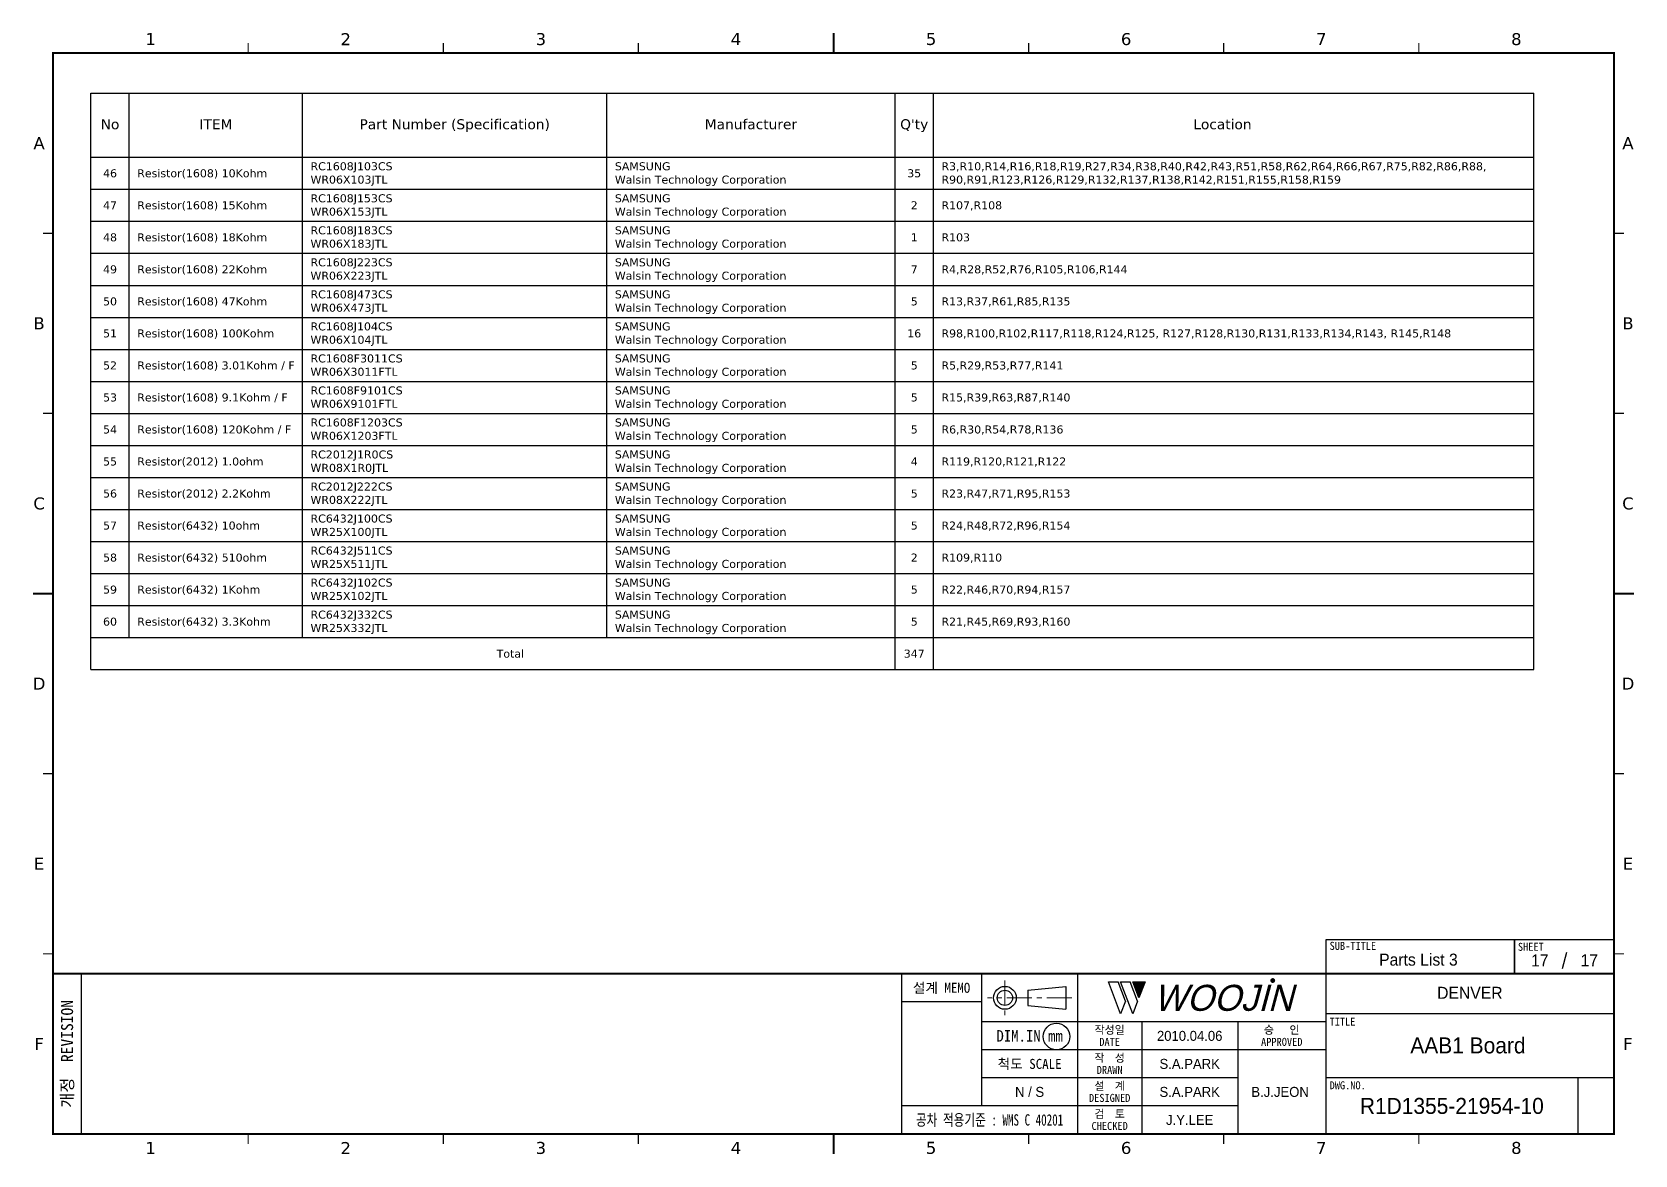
# Model space of a CAD drawing. Extents: x -695 to 953, y -753 to 181.
# Drawn here: x 24.3 to 424.8, y -753.5 to -473 of the extents above; entities that cross this region are included whole.
import ezdxf
from ezdxf.enums import TextEntityAlignment as Align

# ---------------------------------------------------------------- set-up
doc = ezdxf.new("R2010")
doc.units = 0
doc.header["$LTSCALE"] = 5
doc.header["$MEASUREMENT"] = 0
doc.linetypes.add('CENTER', pattern=[2, 1.25, -0.25, 0.25, -0.25])
doc.layers.get('0').update_dxf_attribs({"linetype": 'CONTINUOUS', "lineweight": 25})
doc.layers.add('2', color=2, linetype='CENTER', lineweight=13)
doc.layers.add('4', color=4, linetype='CONTINUOUS', lineweight=18)
for name, color, linetype in [('SHEET', 3, 'CONTINUOUS'), ('문자', 4, 'CONTINUOUS'), ('테두리', 3, 'CONTINUOUS')]:
    doc.layers.add(name, color=color, linetype=linetype)
doc.styles.add('MARK', font='ARLRDBD.TTF')
doc.styles.get("Standard").update_dxf_attribs({"font": 'verdana.ttf'})
doc.styles.add('굴림', font='')
doc.styles.add('굴림체', font='')
doc.styles.get('굴림').set_extended_font_data('Gulim')
doc.styles.get('굴림체').set_extended_font_data('GulimChe')

# ---------------------------------------------------------------- blocks, each defined once
blk = doc.blocks.new('B')
at = {"layer": '문자'}
blk.add_hatch(color=256, dxfattribs=at).paths.add_polyline_path([(13.79, 10), (15.31, 6), (16.84, 10)])
at = {"color": 4, "const_width": 0.6}
blk.add_lwpolyline([(48.46, 10.32, 1), (49.06, 10.32, 1)], format="xyb", close=True, dxfattribs=at)
at = {"layer": '문자'}
for p, q in [((10.73, 2), (7.68, 10)), ((7.68, 10), (10.09, 10)), ((11.94, 5.16), (10.09, 10)), ((10.73, 10), (13.15, 10)), ((13.79, 2), (10.73, 10)), ((14.99, 5.16), (13.15, 10)), ((13.79, 10), (16.84, 10)), ((15.31, 6), (13.79, 10)), ((16.84, 10), (15.31, 6)), ((11.94, 5.16), (10.73, 2)), ((14.99, 5.16), (13.79, 2))]:
    blk.add_line(p, q, dxfattribs=at)
at = {"layer": '문자', "style": 'MARK', "oblique": 15}
blk.add_text('WOOJIN', height=6.5, dxfattribs=at).set_placement((36.4, 6), align=Align.MIDDLE_CENTER)
blk = doc.blocks.new('C')
blk.add_line((15, 285), (15, 285))
at = {"layer": '2'}
for p, q in [((252.83, 53.35), (252.83, 44.65)), ((269.53, 49), (248.48, 49))]:
    blk.add_line(p, q, dxfattribs=at)
at = {"layer": 'SHEET'}
for p, q in [((393.14, 60.3), (392.07, 56.28)), ((22, 55), (22, 15)), ((227, 55), (227, 15)), ((247, 55), (247, 22)), ((271, 55), (271, 15)), ((271, 55), (271, 15)), ((333, 55), (333, 15)), ((247, 48), (227, 48)), ((405, 45), (333, 45)), ((333, 43), (247, 43)), ((287, 43), (287, 15)), ((311, 43), (311, 15)), ((333, 36), (247, 36)), ((311, 29), (247, 29)), ((405, 29), (333, 29)), ((396, 29), (396, 15)), ((311, 22), (227, 22))]:
    blk.add_line(p, q, dxfattribs=at)
at = {"layer": 'SHEET', "color": 4}
for p, q in [((258.53, 50.9), (268.03, 51.85)), ((258.53, 50.9), (258.53, 47.1)), ((268.03, 51.85), (268.03, 46.15)), ((258.53, 47.1), (268.03, 46.15))]:
    blk.add_line(p, q, dxfattribs=at)
at = {"layer": 'SHEET'}
for points in [[(333, 55), (380.19, 55), (380.19, 63.49), (333, 63.49)], [(380.19, 55), (405, 55), (405, 63.49), (380.19, 63.49)]]:
    blk.add_lwpolyline(points, close=True, dxfattribs=at)
at = {"layer": 'SHEET', "color": 4}
for radius in [2.85, 1.9]:
    blk.add_circle((252.83, 49), radius, dxfattribs=at)
at = {"layer": 'SHEET'}
blk.add_circle((265.7, 39.32), 3.32, dxfattribs=at)
at = {"layer": '테두리'}
blk.add_line((405, 285), (405, 15), dxfattribs=at)
for points, const_width in [([(210, 290), (210, 285)], 0.5), ([(15, 285), (15, 15), (405, 15), (405, 285), (15, 285)], 0.5), ([(63.75, 287.5), (63.75, 285)], 0.3), ([(112.5, 287.5), (112.5, 285)], 0.3), ([(161.25, 287.5), (161.25, 285)], 0.3), ([(258.75, 287.5), (258.75, 285)], 0.3), ([(307.5, 287.5), (307.5, 285)], 0.3), ([(356.25, 287.5), (356.25, 285)], 0.3), ([(12.5, 240), (15, 240)], 0.3), ([(407.5, 240), (405, 240)], 0.3), ([(12.5, 195), (15, 195)], 0.3), ([(407.5, 195), (405, 195)], 0.3), ([(10, 150), (15, 150)], 0.5), ([(410, 150), (405, 150)], 0.5), ([(12.5, 105), (15, 105)], 0.3), ([(407.5, 105), (405, 105)], 0.3), ([(12.5, 60), (15, 60)], 0.3), ([(407.5, 60), (405, 60)], 0.3), ([(15, 55), (405, 55)], 0.5), ([(63.75, 12.5), (63.75, 15)], 0.3), ([(112.5, 12.5), (112.5, 15)], 0.3), ([(161.25, 12.5), (161.25, 15)], 0.3), ([(210, 10), (210, 15)], 0.5), ([(258.75, 12.5), (258.75, 15)], 0.3), ([(307.5, 12.5), (307.5, 15)], 0.3), ([(356.25, 12.5), (356.25, 15)], 0.3)]:
    blk.add_lwpolyline(points, dxfattribs=dict(at, const_width=const_width))
blk.add_blockref('B', (271, 43))
at = {"layer": '문자'}
for s, p in [('1', (39.38, 288.5)), ('2', (88.12, 288.5)), ('3', (136.88, 288.5)), ('4', (185.62, 288.5)), ('5', (234.38, 288.5)), ('6', (283.12, 288.5)), ('7', (331.88, 288.5)), ('8', (380.62, 288.5)), ('A', (11.5, 262.5)), ('A', (408.5, 262.5)), ('B', (11.5, 217.5)), ('B', (408.5, 217.5)), ('C', (11.5, 172.5)), ('C', (408.5, 172.5)), ('D', (11.5, 127.5)), ('D', (408.5, 127.5)), ('E', (11.5, 82.5)), ('E', (408.5, 82.5)), ('F', (11.5, 37.5)), ('F', (408.5, 37.5)), ('1', (39.38, 11.5)), ('2', (88.12, 11.5)), ('3', (136.88, 11.5)), ('4', (185.62, 11.5)), ('5', (234.38, 11.5)), ('6', (283.12, 11.5)), ('7', (331.88, 11.5)), ('8', (380.62, 11.5))]:
    blk.add_text(s, height=3, dxfattribs=at).set_placement(p, align=Align.MIDDLE)
at = {"layer": '문자', "style": '굴림체'}
for s, height, p in [('SUB-TITLE', 2, (339.77, 61.98)), ('SHEET', 2, (384.24, 61.74)), ('설계 MEMO', 2.5, (237, 51.5)), ('DIM.IN mm', 2.85, (259, 39.5)), ('작성일', 2, (279, 41)), ('승   인', 2, (322, 41)), ('DATE', 2, (279, 38)), ('APPROVED', 2, (322, 38)), ('척도 SCALE', 2.5, (259, 32.5)), ('작  성', 2, (279, 34)), ('설  계', 2, (279, 27)), ('DRAWN', 2, (279, 31)), ('DESIGNED', 2, (279, 24)), ('검  토', 2, (279, 20)), ('CHECKED', 2, (279, 17))]:
    blk.add_text(s, height=height, dxfattribs=at).set_placement(p, align=Align.MIDDLE_CENTER)
blk.add_text('개정  REVISION', height=3, rotation=90, dxfattribs=at).set_placement((18.5, 35), align=Align.MIDDLE_CENTER)
for s, p in [('TITLE', (333.95, 42.05)), ('DWG.NO.', (333.95, 26.15))]:
    blk.add_text(s, height=2, dxfattribs=at).set_placement(p)
at = {"layer": '문자', "style": '굴림체', "width": 0.75}
blk.add_text('공차 적용기준 : WMS C 40201', height=2.85, dxfattribs=at).set_placement((249, 18.5), align=Align.MIDDLE_CENTER)

msp = doc.modelspace()

# ---------------------------------------------------------------- linework, layer by layer
for p, q in [((39, -488.27), (399.54, -488.27)), ((39, -632.27), (39, -488.27)), ((48.6, -624.27), (48.6, -488.27)), ((91.89, -624.27), (91.89, -488.27)), ((167.94, -624.27), (167.94, -488.27)), ((239.94, -632.27), (239.94, -488.27)), ((249.54, -632.27), (249.54, -488.27)), ((399.54, -632.27), (399.54, -488.27)), ((39, -504.27), (399.54, -504.27)), ((39, -512.27), (399.54, -512.27)), ((39, -520.27), (399.54, -520.27)), ((39, -528.27), (399.54, -528.27)), ((39, -536.27), (399.54, -536.27)), ((39, -544.27), (399.54, -544.27)), ((39, -552.27), (399.54, -552.27)), ((39, -560.27), (399.54, -560.27)), ((39, -568.27), (399.54, -568.27)), ((39, -576.27), (399.54, -576.27)), ((39, -584.27), (399.54, -584.27)), ((39, -592.27), (399.54, -592.27)), ((39, -600.27), (399.54, -600.27)), ((39, -608.27), (399.54, -608.27)), ((39, -616.27), (399.54, -616.27)), ((39, -624.27), (399.54, -624.27)), ((39, -632.27), (399.54, -632.27))]:
    msp.add_line(p, q)

# ---------------------------------------------------------------- block references
msp.add_blockref('C', (14.57, -763.25))

# ---------------------------------------------------------------- texts
for s, height, p in [('No', 2.5, (43.8, -497.27)), ('ITEM', 2.5, (70.25, -497.27)), ('Part Number^J(Specification)', 2.5, (129.92, -497.27)), ('Manufacturer', 2.5, (203.94, -497.27)), ("Q'ty", 2.5, (244.74, -497.27)), ('Location', 2.5, (321.75, -497.27)), ('46', 2, (43.8, -509.27)), ('35', 2, (244.74, -509.27)), ('47', 2, (43.8, -517.27)), ('2', 2, (244.74, -517.27)), ('48', 2, (43.8, -525.27)), ('1', 2, (244.74, -525.27)), ('49', 2, (43.8, -533.27)), ('7', 2, (244.74, -533.27)), ('50', 2, (43.8, -541.27)), ('5', 2, (244.74, -541.27)), ('51', 2, (43.8, -549.27)), ('16', 2, (244.74, -549.27)), ('52', 2, (43.8, -557.27)), ('5', 2, (244.74, -557.27)), ('53', 2, (43.8, -565.27)), ('5', 2, (244.74, -565.27)), ('54', 2, (43.8, -573.27)), ('5', 2, (244.74, -573.27)), ('55', 2, (43.8, -581.27)), ('4', 2, (244.74, -581.27)), ('56', 2, (43.8, -589.27)), ('5', 2, (244.74, -589.27)), ('57', 2, (43.8, -597.27)), ('5', 2, (244.74, -597.27)), ('58', 2, (43.8, -605.27)), ('2', 2, (244.74, -605.27)), ('59', 2, (43.8, -613.27)), ('5', 2, (244.74, -613.27)), ('60', 2, (43.8, -621.27)), ('5', 2, (244.74, -621.27)), ('Total ', 2, (144.27, -629.27)), ('347', 2, (244.74, -629.27))]:
    msp.add_text(s, height=height).set_placement(p, align=Align.CENTER)
for s, p in [('Resistor(1608)^J10Kohm', (50.6, -509.27)), ('Resistor(1608)^J15Kohm', (50.6, -517.27)), ('R107,R108', (251.54, -517.27)), ('Resistor(1608)^J18Kohm', (50.6, -525.27)), ('R103', (251.54, -525.27)), ('Resistor(1608)^J22Kohm', (50.6, -533.27)), ('R4,R28,R52,R76,R105,R106,R144', (251.54, -533.27)), ('Resistor(1608)^J47Kohm', (50.6, -541.27)), ('R13,R37,R61,R85,R135', (251.54, -541.27)), ('Resistor(1608)^J100Kohm', (50.6, -549.27)), ('R98,R100,R102,R117,R118,R124,R125,^JR127,R128,R130,R131,R133,R134,R143,^JR145,R148', (251.54, -549.27)), ('Resistor(1608)^J3.01Kohm / F', (50.6, -557.27)), ('R5,R29,R53,R77,R141', (251.54, -557.27)), ('Resistor(1608)^J9.1Kohm / F', (50.6, -565.27)), ('R15,R39,R63,R87,R140', (251.54, -565.27)), ('Resistor(1608)^J120Kohm / F', (50.6, -573.27)), ('R6,R30,R54,R78,R136', (251.54, -573.27)), ('Resistor(2012)^J1.0ohm', (50.6, -581.27)), ('R119,R120,R121,R122', (251.54, -581.27)), ('Resistor(2012)^J2.2Kohm', (50.6, -589.27)), ('R23,R47,R71,R95,R153', (251.54, -589.27)), ('Resistor(6432)^J10ohm', (50.6, -597.27)), ('R24,R48,R72,R96,R154', (251.54, -597.27)), ('Resistor(6432)^J510ohm', (50.6, -605.27)), ('R109,R110', (251.54, -605.27)), ('Resistor(6432)^J1Kohm', (50.6, -613.27)), ('R22,R46,R70,R94,R157', (251.54, -613.27)), ('Resistor(6432)^J3.3Kohm', (50.6, -621.27)), ('R21,R45,R69,R93,R160', (251.54, -621.27))]:
    msp.add_text(s, height=2).set_placement(p)
at = {"color": 4, "style": '굴림'}
for s, p in [('2010.04.06', (313.57, -723.75)), ('S.A.PARK', (313.57, -730.75)), ('S.A.PARK', (313.57, -737.75)), ('B.J.JEON', (336.16, -737.75)), ('J.Y.LEE', (313.57, -744.75))]:
    msp.add_text(s, height=2.5, dxfattribs=at).set_placement(p, align=Align.MIDDLE_CENTER)
at = {"char_height": 2, "attachment_point": 1}
for s, insert, width in [('RC1608J103CS^JWR06X103JTL', (93.89, -505.52), 43.5299), ('SAMSUNG^JWalsin Technology Corporation', (169.94, -505.52), 59.4856), ('R3,R10,R14,R16,R18,R19,R27,R34,R38,R40,R42,R43,R51,R58,R62,R64,R66,R67,R75,R82,R86,R88,\\PR90,R91,R123,R126,R129,R132,R137,R138,R142,R151,R155,R158,R159', (251.54, -505.52), 243.3539), ('RC1608J153CS^JWR06X153JTL', (93.89, -513.52), 43.5299), ('SAMSUNG^JWalsin Technology Corporation', (169.94, -513.52), 59.4856), ('RC1608J183CS^JWR06X183JTL', (93.89, -521.52), 43.5299), ('SAMSUNG^JWalsin Technology Corporation', (169.94, -521.52), 59.4856), ('RC1608J223CS^JWR06X223JTL', (93.89, -529.52), 43.5299), ('SAMSUNG^JWalsin Technology Corporation', (169.94, -529.52), 59.4856), ('RC1608J473CS^JWR06X473JTL', (93.89, -537.52), 43.5299), ('SAMSUNG^JWalsin Technology Corporation', (169.94, -537.52), 59.4856), ('RC1608J104CS^JWR06X104JTL', (93.89, -545.52), 43.5299), ('SAMSUNG^JWalsin Technology Corporation', (169.94, -545.52), 59.4856), ('RC1608F3011CS^JWR06X3011FTL', (93.89, -553.52), 47.6884), ('SAMSUNG^JWalsin Technology Corporation', (169.94, -553.52), 59.4856), ('RC1608F9101CS^JWR06X9101FTL', (93.89, -561.52), 47.6884), ('SAMSUNG^JWalsin Technology Corporation', (169.94, -561.52), 59.4856), ('RC1608F1203CS^JWR06X1203FTL', (93.89, -569.52), 47.6884), ('SAMSUNG^JWalsin Technology Corporation', (169.94, -569.52), 59.4856), ('RC2012J1R0CS^JWR08X1R0JTL', (93.89, -577.52), 43.8576), ('SAMSUNG^JWalsin Technology Corporation', (169.94, -577.52), 59.4856), ('RC2012J222CS^JWR08X222JTL', (93.89, -585.52), 43.5299), ('SAMSUNG^JWalsin Technology Corporation', (169.94, -585.52), 59.4856), ('RC6432J100CS^JWR25X100JTL', (93.89, -593.52), 43.5299), ('SAMSUNG^JWalsin Technology Corporation', (169.94, -593.52), 59.4856), ('RC6432J511CS^JWR25X511JTL', (93.89, -601.52), 43.5299), ('SAMSUNG^JWalsin Technology Corporation', (169.94, -601.52), 59.4856), ('RC6432J102CS^JWR25X102JTL', (93.89, -609.52), 43.5299), ('SAMSUNG^JWalsin Technology Corporation', (169.94, -609.52), 59.4856), ('RC6432J332CS^JWR25X332JTL', (93.89, -617.52), 43.5299), ('SAMSUNG^JWalsin Technology Corporation', (169.94, -617.52), 59.4856)]:
    msp.add_mtext(s, dxfattribs=dict(at, insert=insert, width=width))
at = {"layer": '4', "style": '굴림'}
for s, p in [('Parts List 3', (370.72, -704.71)), ('17', (401.03, -704.92)), ('17', (413.42, -704.86)), ('DENVER', (383.57, -713))]:
    msp.add_text(s, height=3, dxfattribs=at).set_placement(p, align=Align.MIDDLE_CENTER)
at = {"layer": '문자', "style": '굴림'}
for s, height, p in [('AAB1 Board', 4, (383.09, -726.13)), ('N / S', 2.5, (273.57, -737.75)), ('R1D1355-21954-10', 4, (379.07, -741.25))]:
    msp.add_text(s, height=height, dxfattribs=at).set_placement(p, align=Align.MIDDLE_CENTER)

doc.saveas('drawing.dxf')
